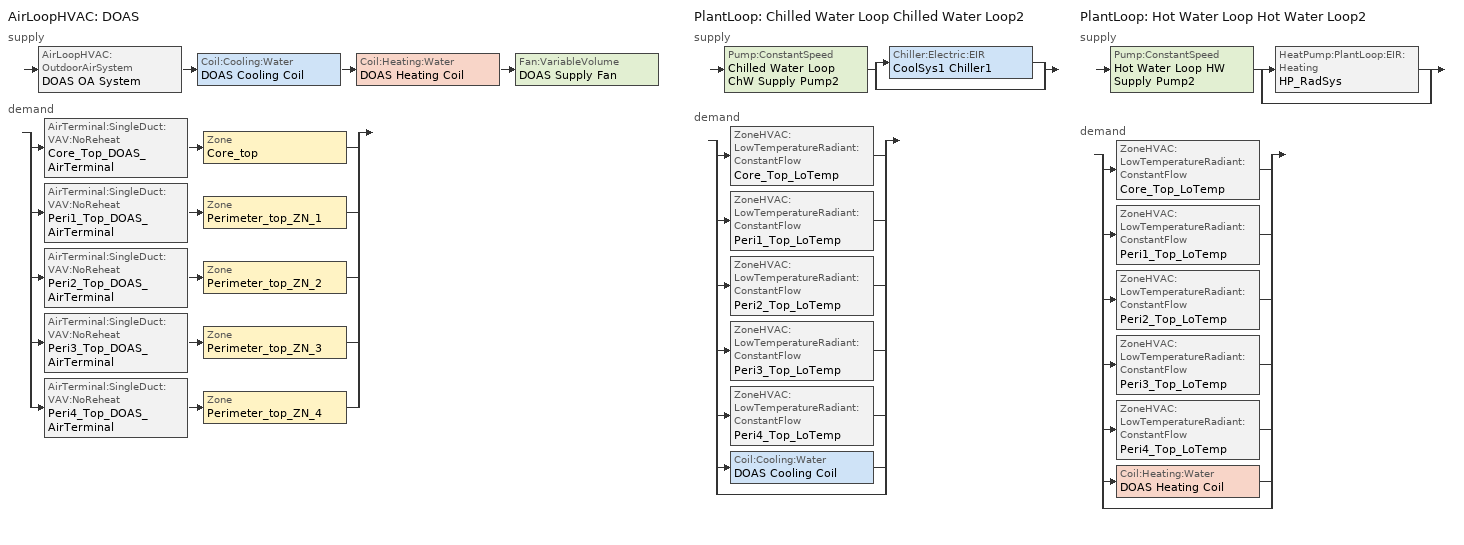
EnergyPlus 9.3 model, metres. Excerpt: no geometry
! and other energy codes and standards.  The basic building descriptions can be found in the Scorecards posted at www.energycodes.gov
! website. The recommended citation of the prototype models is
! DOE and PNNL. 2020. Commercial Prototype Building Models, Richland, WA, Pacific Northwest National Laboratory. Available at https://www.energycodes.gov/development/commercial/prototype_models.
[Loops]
AirLoopHVAC 'DOAS'
 supply: AirLoopHVAC:OutdoorAirSystem 'DOAS OA System' > Coil:Cooling:Water 'DOAS Cooling Coil' > Coil:Heating:Water 'DOAS Heating Coil' > Fan:VariableVolume 'DOAS Supply Fan'
 demand: split
  | AirTerminal:SingleDuct:VAV:NoReheat 'Core_Top_DOAS_AirTerminal' > Zone 'Core_top'
  | AirTerminal:SingleDuct:VAV:NoReheat 'Peri1_Top_DOAS_AirTerminal' > Zone 'Perimeter_top_ZN_1'
  | AirTerminal:SingleDuct:VAV:NoReheat 'Peri2_Top_DOAS_AirTerminal' > Zone 'Perimeter_top_ZN_2'
  | AirTerminal:SingleDuct:VAV:NoReheat 'Peri3_Top_DOAS_AirTerminal' > Zone 'Perimeter_top_ZN_3'
  | AirTerminal:SingleDuct:VAV:NoReheat 'Peri4_Top_DOAS_AirTerminal' > Zone 'Perimeter_top_ZN_4'
PlantLoop 'Chilled Water Loop Chilled Water Loop2'
 supply: Pump:ConstantSpeed 'Chilled Water Loop ChW Supply Pump2' > split
  | Chiller:Electric:EIR 'CoolSys1 Chiller1'
  | bypass
 demand: split
  | ZoneHVAC:LowTemperatureRadiant:ConstantFlow 'Core_Top_LoTemp'
  | ZoneHVAC:LowTemperatureRadiant:ConstantFlow 'Peri1_Top_LoTemp'
  | ZoneHVAC:LowTemperatureRadiant:ConstantFlow 'Peri2_Top_LoTemp'
  | ZoneHVAC:LowTemperatureRadiant:ConstantFlow 'Peri3_Top_LoTemp'
  | ZoneHVAC:LowTemperatureRadiant:ConstantFlow 'Peri4_Top_LoTemp'
  | Coil:Cooling:Water 'DOAS Cooling Coil'
  | bypass
PlantLoop 'Hot Water Loop Hot Water Loop2'
 supply: Pump:ConstantSpeed 'Hot Water Loop HW Supply Pump2' > split
  | HeatPump:PlantLoop:EIR:Heating 'HP_RadSys'
  | bypass
 demand: split
  | ZoneHVAC:LowTemperatureRadiant:ConstantFlow 'Core_Top_LoTemp'
  | ZoneHVAC:LowTemperatureRadiant:ConstantFlow 'Peri1_Top_LoTemp'
  | ZoneHVAC:LowTemperatureRadiant:ConstantFlow 'Peri2_Top_LoTemp'
  | ZoneHVAC:LowTemperatureRadiant:ConstantFlow 'Peri3_Top_LoTemp'
  | ZoneHVAC:LowTemperatureRadiant:ConstantFlow 'Peri4_Top_LoTemp'
  | Coil:Heating:Water 'DOAS Heating Coil'
  | bypass
[DesignSpecification:OutdoorAir] Outdoor Air Method=Flow/Area; Outdoor Air Flow per Zone Floor Area {m3/s-m2}=0.000431773; Outdoor Air Flow per Zone {m3/s}=0
SZ DSOA Core_top; SZ DSOA Perimeter_top_ZN_3; SZ DSOA Perimeter_top_ZN_2; SZ DSOA Perimeter_top_ZN_1; SZ DSOA Perimeter_top_ZN_4
[DesignSpecification:ZoneAirDistribution]
VAV_Zone_AirDistribution: Zone Air Distribution Effectiveness in Cooling Mode=1; Zone Air Distribution Effectiveness in Heating Mode=1; Minimum Zone Ventilation Efficiency=0.6
[Sizing:Zone] Zone Cooling Design Supply Air Temperature Input Method=SupplyAirTemperature; Zone Cooling Design Supply Air Temperature {C}=12.8; Zone Heating Design Supply Air Temperature Input Method=SupplyAirTemperature; Zone Heating Design Supply Air Temperature {C}=40; Zone Cooling Design Supply Air Humidity Ratio {kgWater/kgDryAir}=0.0085; Zone Heating Design Supply Air Humidity Ratio {kgWater/kgDryAir}=0.008; Cooling Design Air Flow Method=DesignDay; Cooling Design Air Flow Rate {m3/s}=0; Cooling Minimum Air Flow {m3/s}=0; Cooling Minimum Air Flow Fraction=0; Heating Design Air Flow Method=DesignDay; Heating Design Air Flow Rate {m3/s}=0; Design Specification Zone Air Distribution Object=VAV_Zone_AirDistribution; Account for Dedicated Outdoor Air System=No; Dedicated Outdoor Air System Control Strategy=NeutralSupplyAir; Dedicated Outdoor Air Low Setpoint Temperature for Design {C}=autosize; Dedicated Outdoor Air High Setpoint Temperature for Design {C}=autosize
Name | Design Specification Outdoor Air Object
Core_top | SZ DSOA Core_top
Perimeter_top_ZN_3 | SZ DSOA Perimeter_top_ZN_3
Perimeter_top_ZN_2 | SZ DSOA Perimeter_top_ZN_2
Perimeter_top_ZN_1 | SZ DSOA Perimeter_top_ZN_1
Perimeter_top_ZN_4 | SZ DSOA Perimeter_top_ZN_4
[Sizing:System]
DOAS: Type of Load to Size On=Sensible; Design Outdoor Air Flow Rate {m3/s}=autosize; Central Heating Maximum System Air Flow Ratio=1; Preheat Design Temperature {C}=2; Preheat Design Humidity Ratio {kgWater/kgDryAir}=0.008; Precool Design Temperature {C}=11; Precool Design Humidity Ratio {kgWater/kgDryAir}=0.008; Central Cooling Design Supply Air Temperature {C}=12.8; Central Heating Design Supply Air Temperature {C}=12.2; Type of Zone Sum to Use=NonCoincident; 100% Outdoor Air in Cooling=yes; 100% Outdoor Air in Heating=yes; Central Cooling Design Supply Air Humidity Ratio {kgWater/kgDryAir}=0.00924; Central Heating Design Supply Air Humidity Ratio {kgWater/kgDryAir}=0.003; Cooling Supply Air Flow Rate Method=DesignDay; Heating Supply Air Flow Rate Method=DesignDay; System Outdoor Air Method=ZoneSum; Zone Maximum Outdoor Air Fraction=1; Cooling Design Capacity Method=CoolingDesignCapacity; Cooling Design Capacity {W}=autosize; Heating Design Capacity Method=HeatingDesignCapacity; Heating Design Capacity {W}=autosize; Central Cooling Capacity Control Method=OnOff
[Sizing:Plant] Sizing Option=NonCoincident; Zone Timesteps in Averaging Window=1
Name | Loop Type | Design Loop Exit Temperature {C} | Loop Design Temperature Difference {deltaC}
Chilled Water Loop Chilled Water Loop2 | Cooling | 7 | 6
Hot Water Loop Hot Water Loop2 | Heating | 82 | 11
[ZoneControl:Thermostat] Control Type Schedule=Dual Zone Control Type Sched
Name | Zone or ZoneList | Control 1
Core_top Thermostat | Core_top | Core_top DualSPSched
Perimeter_top_ZN_3 Thermostat | Perimeter_top_ZN_3 | Perimeter_top_ZN_3 DualSPSched
Perimeter_top_ZN_2 Thermostat | Perimeter_top_ZN_2 | Perimeter_top_ZN_2 DualSPSched
Perimeter_top_ZN_1 Thermostat | Perimeter_top_ZN_1 | Perimeter_top_ZN_1 DualSPSched
Perimeter_top_ZN_4 Thermostat | Perimeter_top_ZN_4 | Perimeter_top_ZN_4 DualSPSched
[ThermostatSetpoint:DualSetpoint] Heating Setpoint Temperature Schedule=HTGSETP_SCH_YES_OPTIMUM; Cooling Setpoint Temperature Schedule=CLGSETP_SCH_YES_OPTIMUM
Core_top DualSPSched; Perimeter_top_ZN_3 DualSPSched; Perimeter_top_ZN_2 DualSPSched; Perimeter_top_ZN_1 DualSPSched; Perimeter_top_ZN_4 DualSPSched
[ZoneHVAC:LowTemperatureRadiant:ConstantFlow] Availability Schedule=RADSysAvail_Test; Hydronic Tubing Inside Diameter {m}=0.013; Temperature Control Type=MeanAirTemperature; Rated Pump Head {Pa}=179352; Motor Efficiency=0.9; Heating High Water Temperature Schedule=RADHEATHIGHWATERTEMP_Test; Heating Low Water Temperature Schedule=RADHEATLOWWATERTEMP_Test; Heating High Control Temperature Schedule=RADHEATHIGHCONTROLTEMP_Test; Heating Low Control Temperature Schedule=RADHEATLOWCONTROLTEMP_Test; Cooling High Water Temperature Schedule=RADCOOLHIGHWATERTEMP; Cooling Low Water Temperature Schedule=RADCOOLLOWWATERTEMP; Cooling High Control Temperature Schedule=RADCOOLHIGHCONTROLTEMP; Cooling Low Control Temperature Schedule=RADCOOLLOWCONTROLTEMP; Condensation Control Type=Off; Condensation Control Dewpoint Offset {C}=1; Circuit Length {m}=106.7
Name | Zone | Surface Name or Radiant Surface Group | Hydronic Tubing Length {m} | Rated Flow Rate {m3/s} | Rated Power Consumption {W} | Number of Circuits
Core_Top_LoTemp | Core_top | Core_top_ZN_5_Floor | 6453.65 | 0.00112084 | 254.5246 | OnePerSurface
Peri1_Top_LoTemp | Perimeter_top_ZN_1 | Perimeter_top_ZN_1_Floor | 1360.49 | 0.000334224 | 76.56825 | OnePerSurface
Peri2_Top_LoTemp | Perimeter_top_ZN_2 | Perimeter_top_ZN_2_Floor | 861.3 | 0.000316674 | 67.54 | OnePerSurface
Peri3_Top_LoTemp | Perimeter_top_ZN_3 | Perimeter_top_ZN_3_Floor | 1360.49 | 0.000303747 | 70.79435 | CalculateFromCircuitLength
Peri4_Top_LoTemp | Perimeter_top_ZN_4 | Perimeter_top_ZN_4_Floor | 861.3 | 0.000386769 | 80 | OnePerSurface
[AirTerminal:SingleDuct:VAV:NoReheat] Availability Schedule=ALWAYS_ON; Zone Minimum Air Flow Input Method=Constant
Name | Maximum Air Flow Rate {m3/s} | Constant Minimum Air Flow Fraction | Fixed Minimum Air Flow Rate {m3/s}
Core_Top_DOAS_AirTerminal | 2.06034 | 0.34775
Peri1_Top_DOAS_AirTerminal | 0.61438 | 0.22605
Peri2_Top_DOAS_AirTerminal | 0.58212 | 0.17586 | 0.11375
Peri3_Top_DOAS_AirTerminal | 0.55836 | 0.26522
Peri4_Top_DOAS_AirTerminal | 0.71097 | 0.15857
[Zone equipment]
Core_top: Core_Top_LoTemp, Core_Top_DOAS_AirTerminal
Perimeter_top_ZN_2: Peri2_Top_LoTemp, Peri2_Top_DOAS_AirTerminal
Perimeter_top_ZN_3: Peri3_Top_LoTemp, Peri3_Top_DOAS_AirTerminal
Perimeter_top_ZN_4: Peri4_Top_LoTemp, Peri4_Top_DOAS_AirTerminal
Perimeter_top_ZN_1: Peri1_Top_LoTemp, Peri1_Top_DOAS_AirTerminal
[Fan:VariableVolume]
DOAS Supply Fan: Availability Schedule=HVACOperationSchd; Fan Total Efficiency=0.7; Pressure Rise {Pa}=1000; Maximum Flow Rate {m3/s}=4.64927; Fan Power Minimum Flow Rate Input Method=Fraction; Fan Power Minimum Flow Fraction=0; Motor Efficiency=0.9; Motor In Airstream Fraction=1; Fan Power Coefficient 1=0.00153024; Fan Power Coefficient 2=0.00520806; Fan Power Coefficient 3=1.10862; Fan Power Coefficient 4=-0.116356; Fan Power Coefficient 5=0
[Coil:Cooling:Water]
DOAS Cooling Coil: Availability Schedule=HVACTemplate-Always 1; Design Water Flow Rate {m3/s}=0.00779422; Design Air Flow Rate {m3/s}=4.64927; Design Inlet Water Temperature {C}=7; Design Inlet Air Temperature {C}=31.15484; Design Outlet Air Temperature {C}=11.64635; Design Inlet Air Humidity Ratio {kgWater/kgDryAir}=0.0152142; Design Outlet Air Humidity Ratio {kgWater/kgDryAir}=0.00924; Type of Analysis=DetailedAnalysis; Heat Exchanger Configuration=CrossFlow
[Coil:Heating:Water]
DOAS Heating Coil: Availability Schedule=HVACTemplate-Always 1; U-Factor Times Area Value {W/K}=1129.17; Maximum Water Flow Rate {m3/s}=0.00170732; Performance Input Method=UFactorTimesAreaAndDesignWaterFlowRate; Rated Capacity {W}=77276.2; Rated Inlet Water Temperature {C}=82.2; Rated Inlet Air Temperature {C}=16.6; Rated Outlet Water Temperature {C}=71.1; Rated Outlet Air Temperature {C}=32.2; Rated Ratio for Air and Water Convection=0.5
[Controller:WaterCoil] Control Variable=Temperature; Actuator Variable=Flow; Minimum Actuated Flow {m3/s}=0
Name | Action | Controller Convergence Tolerance {deltaC} | Maximum Actuated Flow {m3/s}
DOAS Cooling Coil Controller | Reverse | 6.10954e-05 | 0.00779422
DOAS Heating Coil Controller | Normal | 0.00027891 | 0.00170732
[Controller:OutdoorAir]
DOAS OA Controller: Minimum Outdoor Air Flow Rate {m3/s}=0.71706; Maximum Outdoor Air Flow Rate {m3/s}=4.64927; Economizer Control Type=DifferentialEnthalpy; Economizer Control Action Type=MinimumFlowWithBypass; Economizer Minimum Limit Dry-Bulb Temperature {C}=12.2; Lockout Type=NoLockout; Minimum Limit Type=ProportionalMinimum
[AirLoopHVAC]
DOAS: Design Supply Air Flow Rate {m3/s}=4.64927
[Pump:ConstantSpeed] Design Pump Head {Pa}=179352; Motor Efficiency=0.9; Fraction of Motor Inefficiencies to Fluid Stream=0; Pump Control Type=INTERMITTENT
Name | Design Flow Rate {m3/s} | Design Power Consumption {W}
Chilled Water Loop ChW Supply Pump2 | 0.0102776 | 2625.8
Hot Water Loop HW Supply Pump2 | 0.00419074 | 1070.68
[Chiller:Electric:EIR]
CoolSys1 Chiller1: Reference Capacity {W}=258842; Reference COP {W/W}=2.67; Reference Leaving Chilled Water Temperature {C}=6.67; Reference Entering Condenser Fluid Temperature {C}=35; Reference Chilled Water Flow Rate {m3/s}=0.0102776; Reference Condenser Fluid Flow Rate {m3/s}=29.50802; Cooling Capacity Function of Temperature Curve=ElectricEIRChiller McQuay AGZ010BS 34.5kW/2.67COP CAPFT; Electric Input to Cooling Output Ratio Function of Temperature Curve=ElectricEIRChiller McQuay AGZ010BS 34.5kW/2.67COP EIRFT; Electric Input to Cooling Output Ratio Function of Part Load Ratio Curve=ElectricEIRChiller McQuay AGZ010BS 34.5kW/2.67COP EIRFPLR; Minimum Part Load Ratio=0.1; Maximum Part Load Ratio=1.15; Optimum Part Load Ratio=1; Minimum Unloading Ratio=0.1; Condenser Type=AirCooled; Fraction of Compressor Electric Consumption Rejected by Condenser=1; Leaving Chilled Water Lower Temperature Limit {C}=2; Chiller Flow Mode=ConstantFlow; Design Heat Recovery Water Flow Rate {m3/s}=0
[HeatPump:PlantLoop:EIR:Heating]
HP_RadSys: Condenser Type=AirSource; Load Side Reference Flow Rate {m3/s}=0.00419074; Source Side Reference Flow Rate {m3/s}=autosize; Reference Capacity {W}=189679; Reference Coefficient of Performance {W/W}=7.5; Sizing Factor=1; Capacity Modifier Function of Temperature Curve=CapCurveFuncTemp; Electric Input to Output Ratio Modifier Function of Temperature Curve=EIRCurveFuncTemp; Electric Input to Output Ratio Modifier Function of Part Load Ratio Curve=EIRCurveFuncPLR
[PlantLoop] Fluid Type=Water; Minimum Loop Flow Rate {m3/s}=0; Load Distribution Scheme=SequentialLoad; Plant Loop Demand Calculation Scheme=SingleSetpoint
Name | Plant Equipment Operation Scheme | Maximum Loop Temperature {C} | Minimum Loop Temperature {C} | Maximum Loop Flow Rate {m3/s} | Plant Loop Volume {m3} | Common Pipe Simulation
Chilled Water Loop Chilled Water Loop2 | Chilled Water Loop Chiller Operation2 | 98 | 1 | 0.0102776 | 1.23332 | None
Hot Water Loop Hot Water Loop2 | Hot Water Loop Operation2 | 100 | 10 | 0.00419074 | 0.50289
[PlantEquipmentList]
Chilled Water Loop All Chillers2: CoolSys1 Chiller1
Hot Water Loop All Equipment2: HP_RadSys
[PlantEquipmentOperation:CoolingLoad]
Chilled Water Loop Chiller Operation All Hours2: Load Range 1 Lower Limit {W}=0; Load Range 1 Upper Limit {W}=1000000000000000; Range 1 Equipment List=Chilled Water Loop All Chillers2
[PlantEquipmentOperation:HeatingLoad]
Hot Water Loop Operation All Hours2: Load Range 1 Lower Limit {W}=0; Load Range 1 Upper Limit {W}=1000000000000000; Range 1 Equipment List=Hot Water Loop All Equipment2
[PlantEquipmentOperationSchemes] Control Scheme 1 Schedule=HVACTemplate-Always 1
Name | Control Scheme 1
Chilled Water Loop Chiller Operation2 | Chilled Water Loop Chiller Operation All Hours2
Hot Water Loop Operation2 | Hot Water Loop Operation All Hours2
[SetpointManager:Scheduled]
DOAS Heating Supply Air Temp Manager: Control Variable=Temperature; Schedule=HVACTemplate-Always 12.2; Setpoint Node or NodeList=DOAS Supply Path Inlet
[SetpointManager:OutdoorAirReset] Control Variable=Temperature
Name | Setpoint at Outdoor Low Temperature {C} | Outdoor Low Temperature {C} | Setpoint at Outdoor High Temperature {C} | Outdoor High Temperature {C} | Setpoint Node or NodeList
DOAS Cooling Supply Air Temp Manager | 18.3 | 4.4 | 12.8 | 26.7 | DOAS Supply Fan Outlet
Chilled Water Loop ChW Temp Manager2 | 12.2 | 15.6 | 6.7 | 26.7 | Chilled Water Loop ChW Supply Outlet2
Hot Water Loop HW Temp Manager2 | 82.2 | -6.7 | 65.6 | 10 | Hot Water Loop HW Supply Outlet2
[SetpointManager:MixedAir] Control Variable=Temperature
Name | Setpoint Node or NodeList
DOAS Cooling Coil Air Temp Manager | DOAS Cooling Setpoint Nodes
DOAS Heating Coil Air Temp Manager | DOAS Heating Coil Outlet
DOAS Economizer Temp Manager | DOAS Mixed Air Outlet
[Schedule:Compact]
ALWAYS_ON; HVACTemplate-Always 1: Through: 12/31, For: AllDays, Until: 24:00, 1
HVACOperationSchd: Through: 12/31, For: Weekdays Weekends Holidays SummerDesignDay, Until: 06:00, 0, Until: 22:00, 1, Until: 24:00, 0, For: WinterDesignDay, Until: 06:00, 0, Until: 18:00, 1, Until: 24:00, 0, For: AllOtherDays, Until: 24:00, 0
HTGSETP_SCH_YES_OPTIMUM: Through: 12/31, For: WinterDesignDay, Until: 05:00, 15.6, Until: 06:00, 17.6, Until: 22:00, 19.6, Until: 24:00, 15.6, For:AllOtherDays, Until: 06:00, 11.6, Until: 22:00, 19.6, Until: 24:00, 11.6
CLGSETP_SCH_YES_OPTIMUM: Through: 12/31, For: SummerDesignDay, Until: 05:00, 26.7, Until: 06:00, 25.7, Until: 07:00, 25, Until: 22:00, 24, Until: 24:00, 26.7, For: AllOtherDays, Until: 06:00, 30.7, Until: 22:00, 24, Until: 24:00, 30.7
Dual Zone Control Type Sched: Through: 12/31, For: AllDays, Until: 24:00, 4
RADHEATHIGHCONTROLTEMP_Test: Through: 12/31, For: Alldays, Until: 24:00, 21
RADHEATLOWCONTROLTEMP_Test: Through: 12/31, For: Alldays, Until: 24:00, 17
RADCOOLHIGHWATERTEMP: Through: 12/31, For: Alldays, Until: 24:00, 12
RADCOOLLOWWATERTEMP: Through: 12/31, For: Alldays, Until: 24:00, 7
RADCOOLHIGHCONTROLTEMP: Through: 12/31, For: Alldays, Until: 24:00, 30
RADCOOLLOWCONTROLTEMP: Through: 12/31, For: Alldays, Until: 24:00, 28
HVACTemplate-Always 12.2: Through: 12/31, For: AllDays, Until: 24:00, 12.2
[Schedule:File] File=RadInletWater_SP_schedule.csv; Rows to Skip at Top=1; Number of Hours of Data=8760; Column Separator=Comma; Interpolate to Timestep=No
Name | Column Number
RADHEATLOWWATERTEMP_Test | 1
RADHEATHIGHWATERTEMP_Test | 2
RADSysAvail_Test | 3
[Curve:Quadratic] Coefficient3 x**2=0; Maximum Value of x=1
Name | Coefficient1 Constant | Coefficient2 x | Minimum Value of x
ElectricEIRChiller McQuay AGZ010BS 34.5kW/2.67COP EIRFPLR | 0 | 1 | 0.15
EIRCurveFuncPLR | 1 | 0 | 0
[Curve:Biquadratic] Maximum Value of x=10; Input Unit Type for X=Temperature; Input Unit Type for Y=Temperature; Output Unit Type=Dimensionless
Name | Coefficient1 Constant | Coefficient2 x | Coefficient3 x**2 | Coefficient4 y | Coefficient5 y**2 | Coefficient6 x*y | Minimum Value of x | Minimum Value of y | Maximum Value of y | Minimum Curve Output | Maximum Curve Output
ElectricEIRChiller McQuay AGZ010BS 34.5kW/2.67COP CAPFT | 0.929743 | 0.0503265 | -0.000118076 | -0.0045551 | -1.88921e-05 | -0.000330612 | 5.56 | 23.89 | 46.11 | 0.8673 | 1.2245
ElectricEIRChiller McQuay AGZ010BS 34.5kW/2.67COP EIRFT | 0.769017 | -0.0237801 | 0.000982881 | 0.0015397 | 0.000353063 | -0.000595949 | 5.56 | 23.89 | 46.11 | 0.72 | 1.3426
CapCurveFuncTemp; EIRCurveFuncTemp | 1 | 0 | 0 | 0 | 0 | 0 | 5 | 24 | 35
